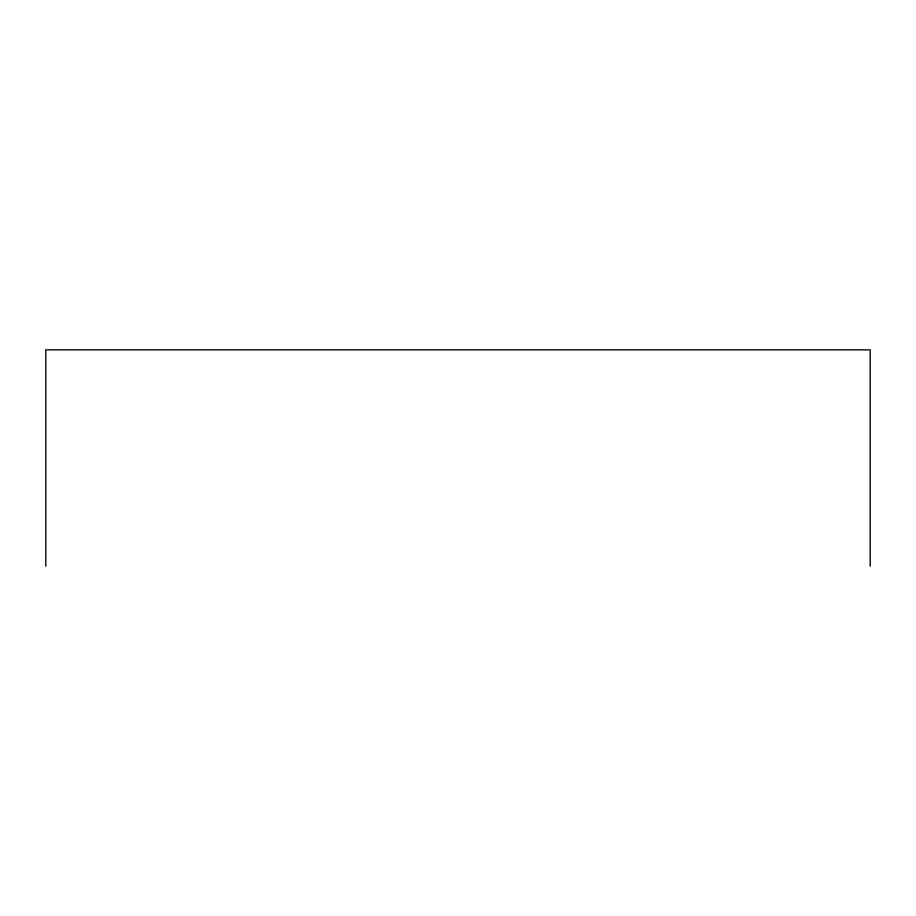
<?xml version="1.0" encoding="UTF-8"?>
<svg xmlns="http://www.w3.org/2000/svg" width="916" height="916" viewBox="0 0 916 916"><rect width="100%" height="100%" fill="white"/><g stroke="black" fill="none" stroke-linecap="round" stroke-linejoin="round"><path stroke-width="1.37" d="M870.2 566.157L870.2 349.843L45.8 349.843L45.8 566.157"/></g></svg>
